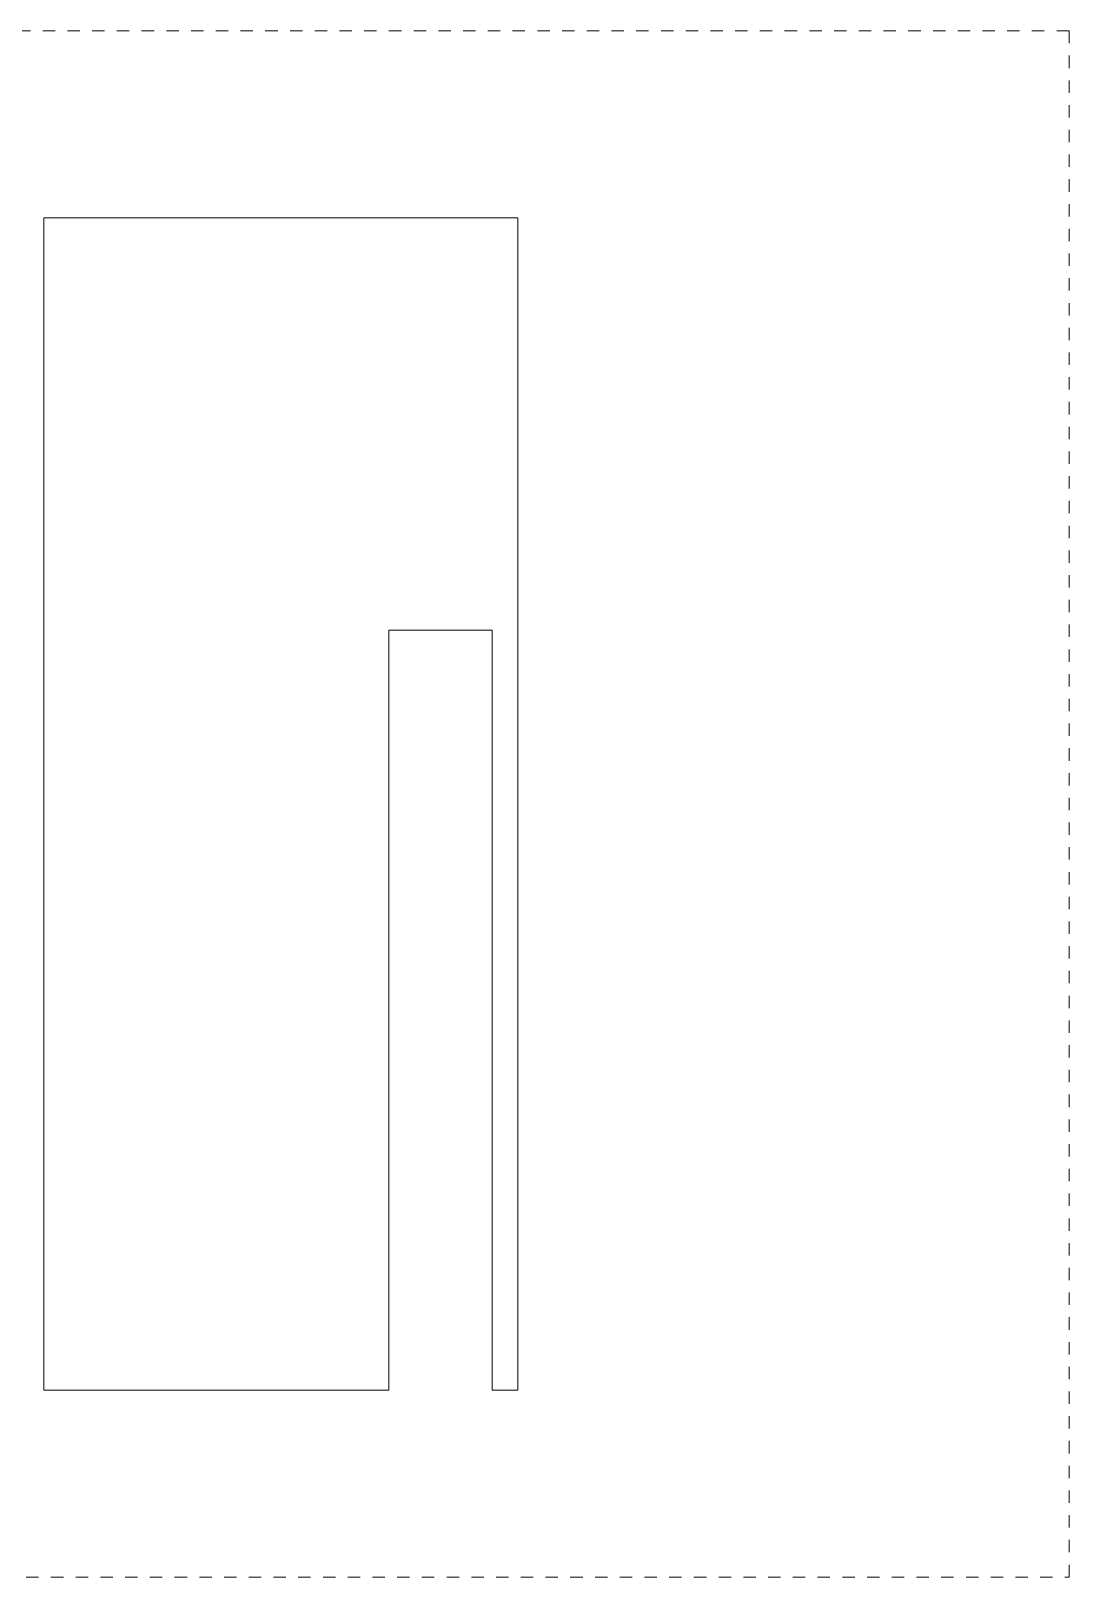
# Model space of a CAD drawing. Header units: inches. Extents: x 8 to 1013, y 340 to 640.
# Drawn here: x 811.8 to 1013.3, y 340.3 to 640.3 of the extents above; entities that cross this region are included whole.
import ezdxf

# ---------------------------------------------------------------- set-up
doc = ezdxf.new("R2010")
doc.units = ezdxf.units.IN
doc.linetypes.add('DASHED', pattern=[4.8, 2.4, -2.4])
doc.layers.add('Unnamed [1]', color=5, linetype='Continuous', lineweight=0)

msp = doc.modelspace()

# ---------------------------------------------------------------- linework, layer by layer
at = {"layer": 'Unnamed [1]', "color": 7, "linetype": 'DASHED', "lineweight": 0}
for p, q in [((1013.31, 640.3), (513.31, 640.3)), ((1013.31, 340.3), (1013.31, 640.3)), ((513.31, 340.3), (1013.31, 340.3))]:
    msp.add_line(p, q, dxfattribs=at)
at = {"layer": 'Unnamed [1]', "color": 1, "linetype": 'Continuous', "lineweight": 0}
for p, q in [((814.31, 604.05), (814.31, 376.55)), ((906.31, 604.05), (814.31, 604.05)), ((906.31, 376.55), (906.31, 604.05)), ((901.31, 524.05), (881.31, 524.05)), ((881.31, 376.55), (881.31, 524.05)), ((901.31, 376.55), (901.31, 524.05)), ((814.31, 376.55), (881.31, 376.55)), ((901.31, 376.55), (906.31, 376.55))]:
    msp.add_line(p, q, dxfattribs=at)

doc.saveas('drawing.dxf')
